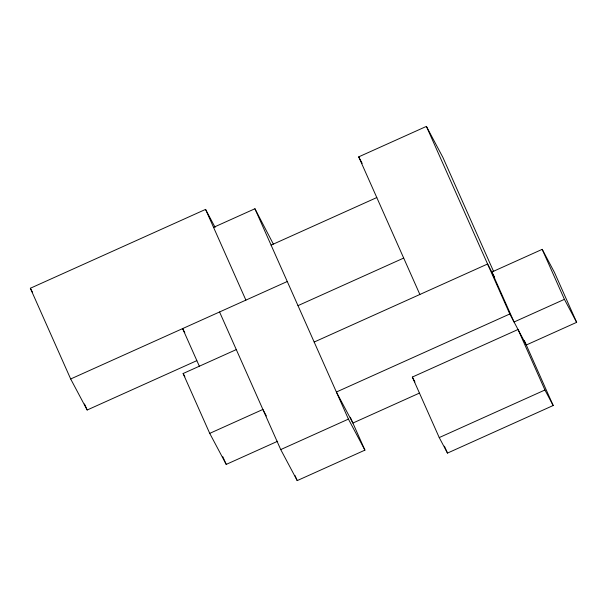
<?xml version="1.0" encoding="UTF-8"?>
<svg xmlns="http://www.w3.org/2000/svg" width="607" height="607" viewBox="0 0 607 607"><rect width="100%" height="100%" fill="white"/><g stroke="black" fill="none" stroke-linecap="round" stroke-linejoin="round"><path stroke-width="0.91" d="M196.789 360.672L87.173 410.006L70.678 378.98L30.35 288.257L205.568 209.4L215.113 227.359M419.869 294.471L358.707 156.864L426.41 126.4L442.898 157.418L493.681 271.655M213.558 227.367L254.925 208.747L273.347 244.105M271.094 245.129L376.795 197.556M70.678 378.98L287.263 281.504M297.991 305.64L403.693 258.066M277.672 441.243L226.221 464.401L209.726 433.375L183.124 373.517L236.29 349.594M314.176 342.045L487.573 264.007L494.515 277.065M576.65 322.34L554.434 272.353L542.203 249.356L491.837 272.027L514.053 322.006L564.419 299.342L576.65 322.34L526.284 345.004L509.789 313.986L426.41 126.4M209.726 433.375L262.892 409.452L266.367 415.985M509.789 313.986L336.392 392.023L352.887 423.049L419.308 393.154M412.335 377.068L518.037 329.495L544.934 390.005L553.182 405.514L447.48 453.088L439.233 437.579L412.335 377.068L414.938 381.962M280.73 449.582L348.426 419.111L364.921 450.136L297.225 480.6L280.73 449.582L219.567 311.975M439.233 437.579L544.934 390.005M358.707 156.864L362.182 163.397M184.794 332.682L182.624 328.599L199.346 366.218M183.124 373.517L184.854 376.78M30.35 288.257L32.52 292.339M542.203 249.356L564.419 299.342M524.365 340.694L553.182 405.514M444.407 446.175L447.48 453.088M350.307 417.244L364.921 450.136M254.925 208.747L348.426 419.111M205.568 209.4L245.896 300.124M294.919 475.41L297.225 480.6M222.799 456.707L226.221 464.401M84.487 403.959L87.173 410.006"/></g></svg>
